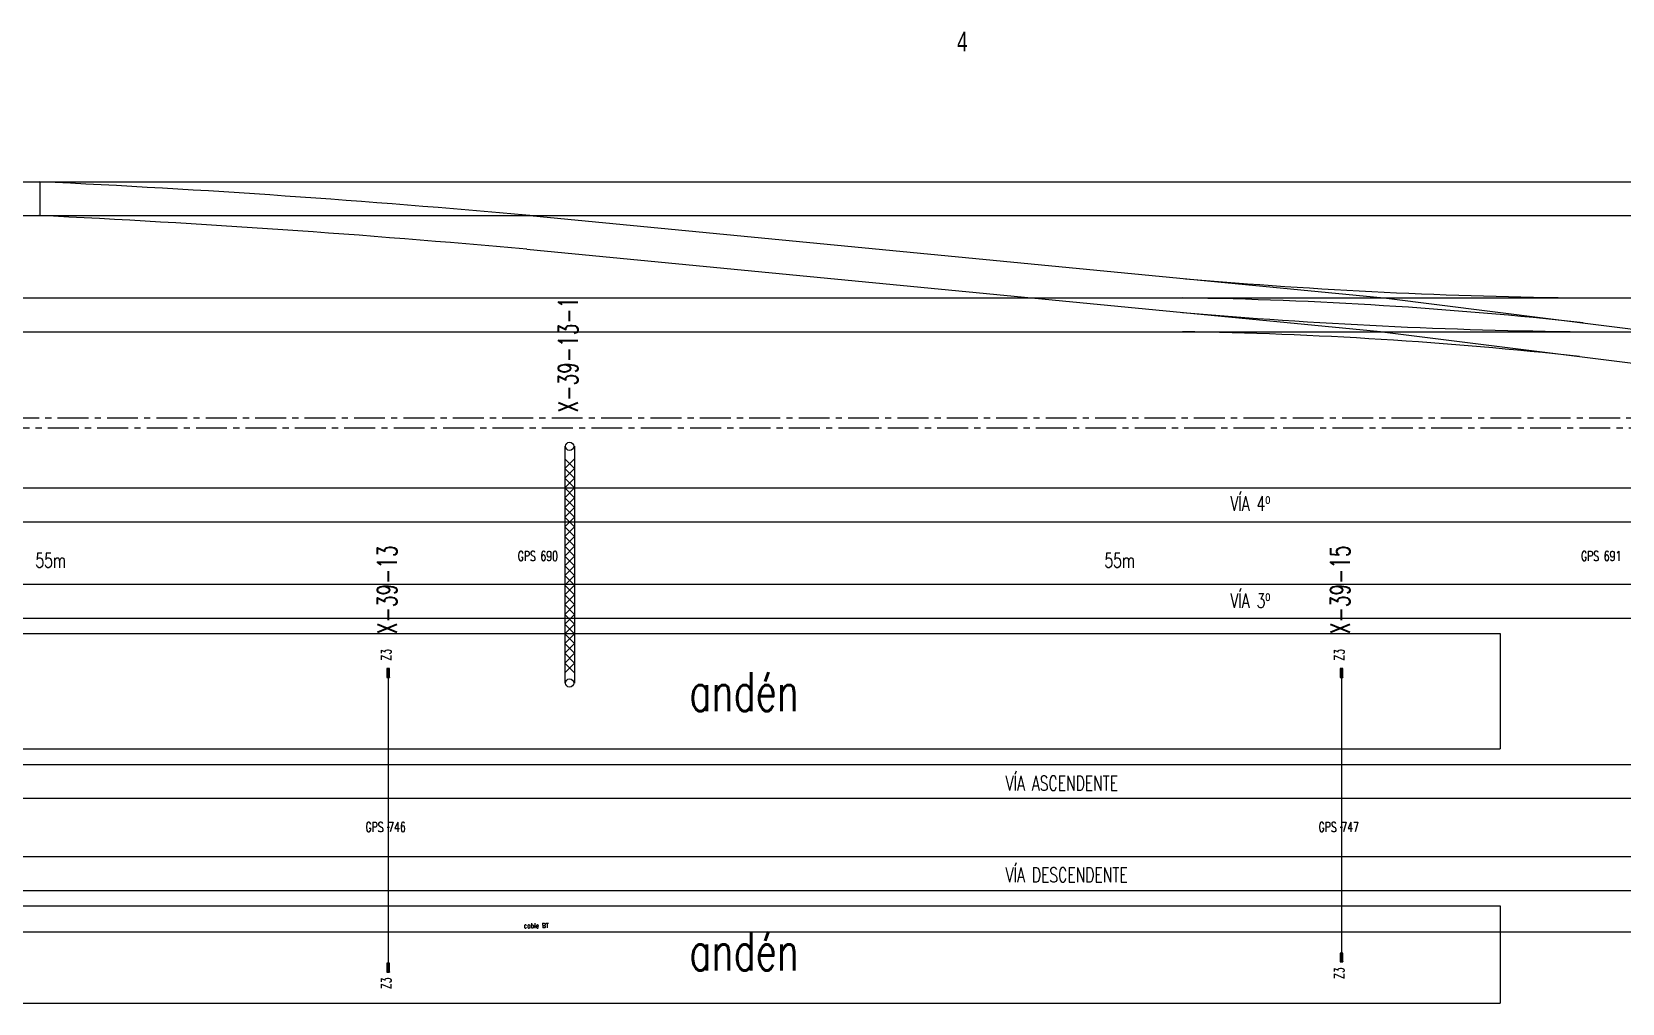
# Model space of a CAD drawing. Header units: millimetres. Extents: x 1587714 to 3094800, y -694377 to -413614.
# Drawn here: x 2158522 to 2240287, y -630387 to -580447 of the extents above; entities that cross this region are included whole.
import ezdxf

# ---------------------------------------------------------------- set-up
doc = ezdxf.new("R2010")
doc.units = ezdxf.units.MM
doc.linetypes.add('CENTER', pattern=[50.8, 31.75, -6.35, 6.35, -6.35])
doc.layers.add('Textos catenaria', color=7, linetype='Continuous')
doc.styles.add('ROMANS', font='arial.ttf', dxfattribs={"width": 0.7})
doc.styles.add('SIMPLEX', font='simplex.shx', dxfattribs={"width": 0.75})

msp = doc.modelspace()

# ---------------------------------------------------------------- hatches: boundary and pattern name
for points in [[(2176779.2936, -613637.058), (2176919.2936, -613637.058), (2176919.2936, -613177.058), (2176779.2936, -613177.058)], [(2225779.2936, -613637.058), (2225919.2936, -613637.058), (2225919.2936, -613177.058), (2225779.2936, -613177.058)], [(2225779.2936, -628267.058), (2225919.2936, -628267.058), (2225919.2936, -627807.058), (2225779.2936, -627807.058)], [(2176779.2936, -628787.058), (2176919.2936, -628787.058), (2176919.2936, -628327.058), (2176779.2936, -628327.058)]]:
    msp.add_hatch(color=256).paths.add_polyline_path(points)

# ---------------------------------------------------------------- linework, layer by layer
at = {"color": 8}
for p, q in [((1807910.0637, -588157.058), (2502878.9773, -588157.058)), ((1807910.0637, -589897.058), (2502878.9773, -589897.058)), ((1807910.0637, -594127.058), (2393849.2936, -594127.058)), ((1807910.0637, -595867.058), (2393849.2936, -595867.058)), ((1807910.0637, -603897.058), (2468977.5054, -603897.058)), ((1807910.0637, -605637.058), (2468977.5054, -605637.058)), ((1864089.2936, -608847.058), (2455757.1741, -608847.058)), ((1864089.2936, -610587.058), (2455757.1741, -610587.058)), ((2176849.2936, -613637.058), (2176849.2936, -628327.058)), ((2225849.2936, -613637.058), (2225849.2936, -627807.058)), ((1587714.0308, -618107.058), (2830273.8504, -618107.058)), ((1587714.0308, -619847.058), (2830273.8504, -619847.058)), ((1587714.0308, -622847.058), (2830273.8504, -622847.058)), ((1587714.0308, -624587.058), (2830273.8504, -624587.058))]:
    msp.add_line(p, q, dxfattribs=at)
for p, q in [((2158932.0741, -588157.058), (2158932.0741, -589897.058)), ((2184132.0741, -589897.058), (2228032.0741, -594127.058)), ((2183965.1887, -591629.0364), (2227865.1887, -595859.0364)), ((2228032.0741, -594127.058), (2306179.5877, -603897.058)), ((2227816.2197, -595853.6172), (2305963.7333, -605623.6172)), ((2014017.1741, -611387.058), (2234017.1741, -611387.058)), ((2234017.1741, -611387.058), (2234017.1741, -617307.058)), ((2176779.2936, -613177.058), (2176779.2936, -613637.058)), ((2176919.2936, -613177.058), (2176779.2936, -613177.058)), ((2176779.2936, -613177.058), (2176919.2936, -613637.058)), ((2176919.2936, -613637.058), (2176919.2936, -613177.058)), ((2225779.2936, -613177.058), (2225779.2936, -613637.058)), ((2225919.2936, -613177.058), (2225779.2936, -613177.058)), ((2225779.2936, -613177.058), (2225919.2936, -613637.058)), ((2225919.2936, -613637.058), (2225919.2936, -613177.058)), ((2176779.2936, -613637.058), (2176919.2936, -613637.058)), ((2225779.2936, -613637.058), (2225919.2936, -613637.058)), ((2014017.1741, -617307.058), (2234017.1741, -617307.058)), ((2014017.1741, -625387.058), (2234017.1741, -625387.058)), ((2234017.1741, -625387.058), (2234017.1741, -630387.058)), ((2243427.2909, -626732.3758), (2108550.0064, -626732.3758)), ((2225779.2936, -627807.058), (2225779.2936, -628267.058)), ((2225919.2936, -627807.058), (2225779.2936, -627807.058)), ((2225779.2936, -627807.058), (2225919.2936, -628267.058)), ((2225919.2936, -628267.058), (2225919.2936, -627807.058)), ((2176779.2936, -628327.058), (2176779.2936, -628787.058)), ((2176919.2936, -628327.058), (2176779.2936, -628327.058)), ((2176779.2936, -628327.058), (2176919.2936, -628787.058)), ((2176919.2936, -628787.058), (2176919.2936, -628327.058)), ((2225779.2936, -628267.058), (2225919.2936, -628267.058)), ((2176779.2936, -628787.058), (2176919.2936, -628787.058)), ((2014017.1741, -630387.058), (2234017.1741, -630387.058))]:
    msp.add_line(p, q)
at = {"color": 8, "linetype": 'CENTER', "ltscale": 50}
for p, q in [((2027269.6443, -600800.9243), (2252464.0821, -600800.9243)), ((2027769.6443, -600300.9243), (2252964.0821, -600300.9243))]:
    msp.add_line(p, q, dxfattribs=at)
at = {"color": 4}
for p, q in [((2185925.683, -601757.058), (2185925.683, -613927.058)), ((2186415.683, -601757.058), (2186415.683, -613927.058)), ((2186415.683, -602398.1744), (2185925.683, -602898.1744)), ((2185925.683, -602398.1744), (2186415.683, -602898.1744)), ((2186415.683, -602898.1744), (2185925.683, -603398.1744)), ((2185925.683, -602898.1744), (2186415.683, -603398.1744)), ((2186415.683, -603398.1744), (2185925.683, -603898.1744)), ((2185925.683, -603398.1744), (2186415.683, -603898.1744)), ((2186415.683, -603898.1744), (2185925.683, -604398.1744)), ((2185925.683, -603898.1744), (2186415.683, -604398.1744)), ((2186415.683, -604398.1744), (2185925.683, -604898.1744)), ((2185925.683, -604398.1744), (2186415.683, -604898.1744)), ((2186415.683, -604898.1744), (2185925.683, -605398.1744)), ((2185925.683, -604898.1744), (2186415.683, -605398.1744)), ((2186415.683, -605398.1744), (2185925.683, -605898.1744)), ((2185925.683, -605398.1744), (2186415.683, -605898.1744)), ((2186415.683, -605898.1744), (2185925.683, -606398.1744)), ((2185925.683, -605898.1744), (2186415.683, -606398.1744)), ((2186415.683, -606398.1744), (2185925.683, -606898.1744)), ((2185925.683, -606398.1744), (2186415.683, -606898.1744)), ((2186415.683, -606898.1744), (2185925.683, -607398.1744)), ((2185925.683, -606898.1744), (2186415.683, -607398.1744)), ((2186415.683, -607398.1744), (2185925.683, -607898.1744)), ((2185925.683, -607398.1744), (2186415.683, -607898.1744)), ((2186415.683, -607898.1744), (2185925.683, -608398.1744)), ((2185925.683, -607898.1744), (2186415.683, -608398.1744)), ((2186415.683, -608398.1744), (2185925.683, -608898.1744)), ((2185925.683, -608398.1744), (2186415.683, -608898.1744)), ((2186415.683, -608898.1744), (2185925.683, -609398.1744)), ((2185925.683, -608898.1744), (2186415.683, -609398.1744)), ((2186415.683, -609398.1744), (2185925.683, -609898.1744)), ((2185925.683, -609398.1744), (2186415.683, -609898.1744)), ((2186415.683, -609898.1744), (2185925.683, -610398.1744)), ((2185925.683, -609898.1744), (2186415.683, -610398.1744)), ((2186415.683, -610398.1744), (2185925.683, -610898.1744)), ((2185925.683, -610398.1744), (2186415.683, -610898.1744)), ((2186415.683, -610898.1744), (2185925.683, -611398.1744)), ((2185925.683, -610898.1744), (2186415.683, -611398.1744)), ((2186415.683, -611398.1744), (2185925.683, -611898.1744)), ((2185925.683, -611398.1744), (2186415.683, -611898.1744)), ((2186415.683, -611898.1744), (2185925.683, -612398.1744)), ((2185925.683, -611898.1744), (2186415.683, -612398.1744)), ((2186415.683, -612398.1744), (2185925.683, -612898.1744)), ((2185925.683, -612398.1744), (2186415.683, -612898.1744)), ((2186415.683, -612898.1744), (2185925.683, -613398.1744)), ((2185925.683, -612898.1744), (2186415.683, -613398.1744))]:
    msp.add_line(p, q, dxfattribs=at)
for centre, radius in [((2186170.683, -601757.058), 210), ((2186170.683, -613927.058), 210), ((2176849.2936, -621347.058), 29.2535), ((2225849.2936, -621347.058), 29.2535)]:
    msp.add_circle(centre, radius)
for radius in [575285.2723, 573545.2723]:
    msp.add_arc((2131913.8988, -1162807.528), radius, 84.7921407277, 87.3081232317)
at = {"color": 8}
for centre, radius, start, end in [((2241033.4785, -323638.4607), 270502.5906, 265.079027331, 269.417208609), ((2214368.4902, -813560.2741), 219458.3064, 83.743712463, 89.130144449), ((2241033.4785, -323638.4607), 272242.5906, 265.079027331, 269.417208609), ((2214368.4902, -813560.2741), 217718.3064, 83.743712463, 89.130144449)]:
    msp.add_arc(centre, radius, start, end, dxfattribs=at)

# ---------------------------------------------------------------- texts
at = {"layer": 'Textos catenaria', "width": 0.7}
for s, height, style, p in [('4', 1000, 'ROMANS', (2206091.8528, -581446.6567)), ('VÍA 4º', 750, 'SIMPLEX', (2220141.6976, -605076.4735)), ('55m', 750, 'SIMPLEX', (2158704.2915, -607996.462)), ('GPS 690', 500, 'SIMPLEX', (2183503.4763, -607649.065)), ('55m', 750, 'SIMPLEX', (2213665.049, -607996.462)), ('GPS 691', 500, 'SIMPLEX', (2238171.2623, -607649.065)), ('VÍA 3º', 750, 'SIMPLEX', (2220141.6976, -610068.0927)), ('andén', 2000, 'SIMPLEX', (2192321.3374, -615365.8002)), ('VÍA ASCENDENTE', 750, 'SIMPLEX', (2208584.9109, -619455.3094)), ('GPS 746', 500, 'SIMPLEX', (2175678.5448, -621577.2048)), ('GPS 747', 500, 'SIMPLEX', (2224678.5448, -621577.2048)), ('VÍA DESCENDENTE', 750, 'SIMPLEX', (2208584.9109, -624163.3897)), ('andén', 2000, 'SIMPLEX', (2192321.3374, -628705.3016))]:
    msp.add_text(s, height=height, dxfattribs=dict(at, style=style)).set_placement(p)
at = {"layer": 'Textos catenaria', "style": 'SIMPLEX'}
for s, height, rotation, width, p in [('X-39-13-1', 1000, 90, 0.7, (2186593.5651, -600011.187)), ('X-39-13', 1000, 90, 0.7, (2177287.4652, -611408.2098)), ('X-39-15', 1000, 90, 0.7, (2226287.4652, -611408.2098)), ('Z3', 500, 90, 0.7, (2176995.4601, -612771.7197)), ('Z3', 500, 90, 0.7, (2225995.4601, -612771.7197)), ('cable BT', 250, 0.319341578, 0.8, (2183815.9397, -626526.6188)), ('Z3', 500, 90, 0.7, (2225995.4601, -629140.8148)), ('Z3', 500, 90, 0.7, (2176995.4601, -629660.8148))]:
    msp.add_text(s, height=height, rotation=rotation, dxfattribs=dict(at, width=width)).set_placement(p)

doc.saveas('drawing.dxf')
